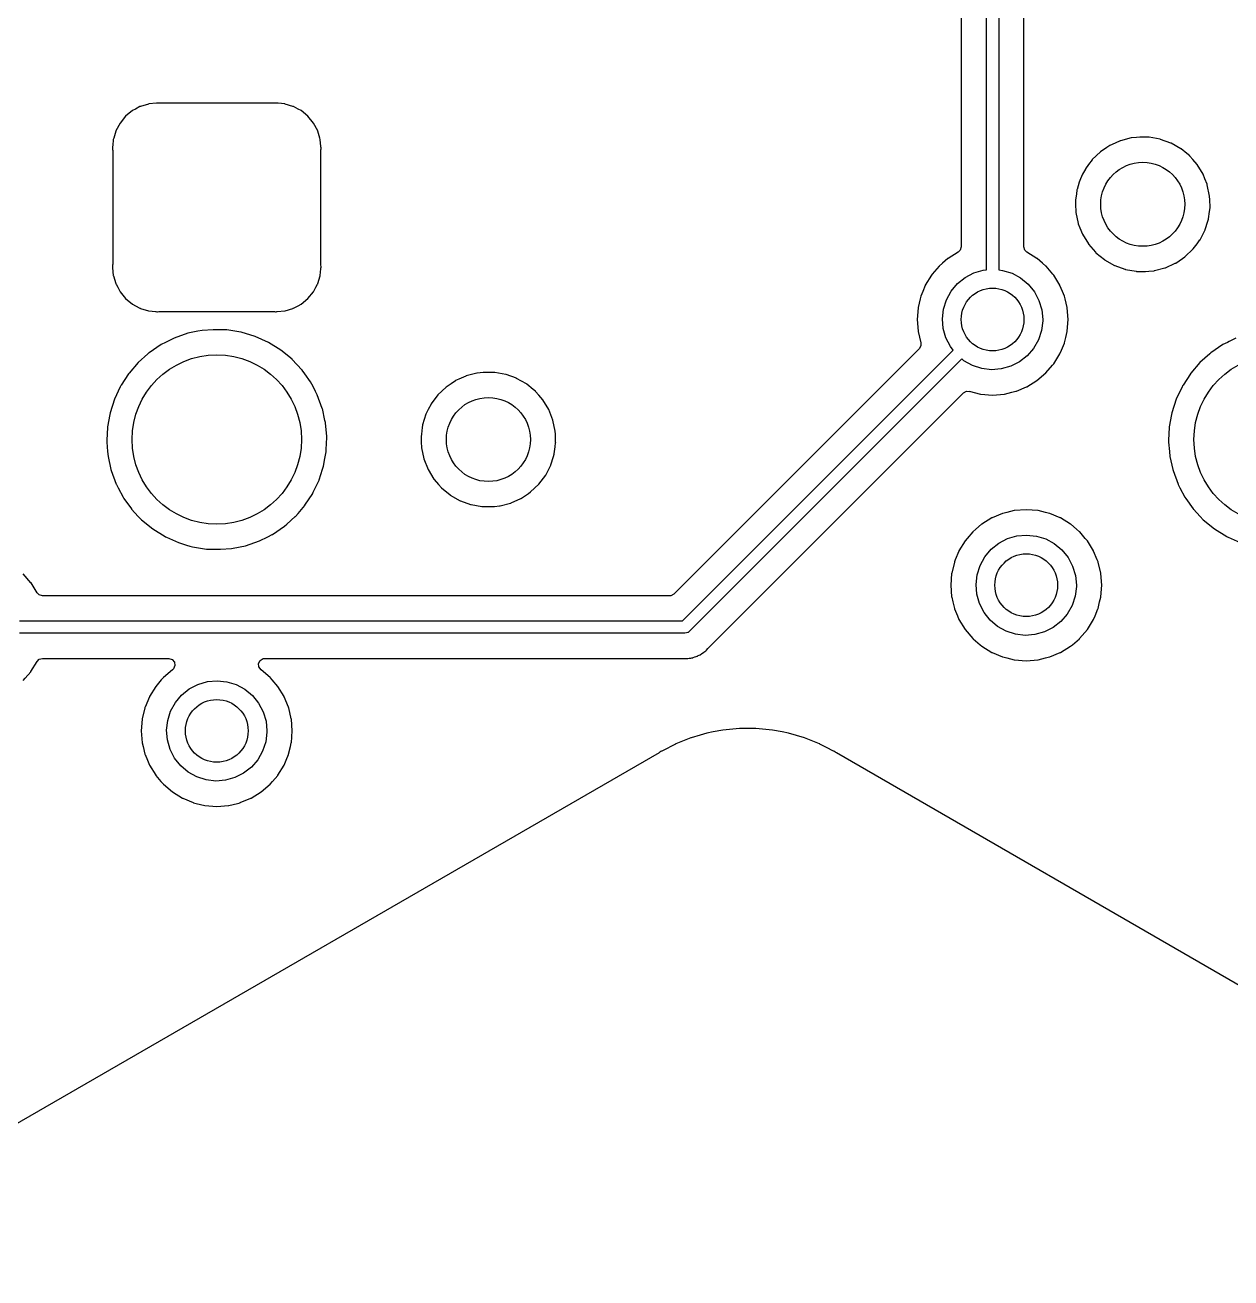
# Model space of a CAD drawing. Extents: x 189 to 319, y -167 to -61.
# Drawn here: x 216.37 to 240.79, y -166.06 to -140.69 of the extents above; entities that cross this region are included whole.
import ezdxf

# ---------------------------------------------------------------- set-up
doc = ezdxf.new("R2010")
doc.units = 0
doc.layers.add('BLACK', color=7, linetype='CONTINUOUS')

msp = doc.modelspace()

# ---------------------------------------------------------------- linework, layer by layer
at = {"layer": 'BLACK', "linetype": 'CONTINUOUS'}
for p, q in [((235.834, -145.65), (235.834, -136.951)), ((236.084, -136.899), (236.084, -145.65)), ((236.593, -145.184), (236.593, -136.978)), ((235.326, -137.214), (235.326, -145.184)), ((218.866, -142.291), (218.707, -142.339)), ((218.872, -142.289), (218.866, -142.291)), ((218.866, -142.291), (218.866, -142.291)), ((219.029, -142.274), (218.872, -142.289)), ((219.034, -142.273), (219.029, -142.274)), ((219.05, -142.271), (219.034, -142.273)), ((219.055, -142.271), (219.05, -142.271)), ((219.056, -142.271), (219.055, -142.271)), ((219.055, -142.271), (219.055, -142.271)), ((219.063, -142.271), (219.056, -142.271)), ((219.079, -142.274), (219.063, -142.271)), ((219.082, -142.274), (219.079, -142.274)), ((219.103, -142.276), (219.082, -142.274)), ((221.405, -142.276), (219.103, -142.276)), ((221.422, -142.275), (221.405, -142.276)), ((221.426, -142.274), (221.422, -142.275)), ((221.45, -142.271), (221.426, -142.274)), ((221.455, -142.271), (221.45, -142.271)), ((221.456, -142.271), (221.455, -142.271)), ((221.455, -142.271), (221.455, -142.271)), ((221.463, -142.271), (221.456, -142.271)), ((221.486, -142.275), (221.463, -142.271)), ((221.494, -142.276), (221.486, -142.275)), ((221.628, -142.289), (221.494, -142.276)), ((221.634, -142.291), (221.628, -142.289)), ((221.793, -142.339), (221.634, -142.291)), ((221.634, -142.291), (221.634, -142.291)), ((218.405, -142.539), (218.291, -142.677)), ((218.543, -142.425), (218.405, -142.539)), ((218.602, -142.394), (218.543, -142.425)), ((218.695, -142.344), (218.602, -142.394)), ((218.701, -142.341), (218.695, -142.344)), ((218.695, -142.344), (218.695, -142.344)), ((218.707, -142.339), (218.701, -142.341)), ((218.707, -142.339), (218.707, -142.339)), ((221.799, -142.341), (221.793, -142.339)), ((221.793, -142.339), (221.793, -142.339)), ((221.805, -142.344), (221.799, -142.341)), ((221.898, -142.394), (221.805, -142.344)), ((221.805, -142.344), (221.805, -142.344)), ((221.957, -142.425), (221.898, -142.394)), ((222.095, -142.539), (221.957, -142.425)), ((222.209, -142.677), (222.095, -142.539)), ((218.291, -142.677), (218.207, -142.835)), ((222.293, -142.835), (222.209, -142.677)), ((218.155, -143.006), (218.143, -143.132)), ((218.163, -142.979), (218.155, -143.006)), ((218.205, -142.841), (218.163, -142.979)), ((218.207, -142.835), (218.205, -142.841)), ((218.205, -142.841), (218.205, -142.841)), ((222.295, -142.841), (222.293, -142.835)), ((222.337, -142.979), (222.295, -142.841)), ((222.295, -142.841), (222.295, -142.841)), ((222.345, -143.006), (222.337, -142.979)), ((222.359, -143.148), (222.345, -143.006)), ((238.444, -143.081), (238.336, -143.129)), ((238.542, -143.036), (238.444, -143.081)), ((238.547, -143.034), (238.542, -143.036)), ((238.542, -143.036), (238.542, -143.036)), ((238.552, -143.033), (238.547, -143.034)), ((238.765, -142.977), (238.552, -143.033)), ((238.552, -143.033), (238.552, -143.033)), ((238.77, -142.976), (238.765, -142.977)), ((238.765, -142.977), (238.765, -142.977)), ((238.775, -142.976), (238.77, -142.976)), ((238.875, -142.967), (238.775, -142.976)), ((238.775, -142.976), (238.775, -142.976)), ((238.942, -142.962), (238.875, -142.967)), ((239.104, -142.962), (238.942, -142.962)), ((239.106, -142.962), (239.104, -142.962)), ((239.111, -142.962), (239.106, -142.962)), ((239.106, -142.962), (239.106, -142.962)), ((239.128, -142.963), (239.111, -142.962)), ((239.132, -142.963), (239.128, -142.963)), ((239.35, -143.003), (239.132, -142.963)), ((239.132, -142.963), (239.132, -142.963)), ((239.355, -143.004), (239.35, -143.003)), ((239.35, -143.003), (239.35, -143.003)), ((239.36, -143.006), (239.355, -143.004)), ((239.567, -143.081), (239.36, -143.006)), ((239.36, -143.006), (239.36, -143.006)), ((239.572, -143.082), (239.567, -143.081)), ((239.567, -143.081), (239.567, -143.081)), ((239.773, -143.197), (239.572, -143.082)), ((218.141, -143.148), (218.137, -143.172)), ((218.137, -143.172), (218.137, -143.184)), ((218.137, -143.184), (218.137, -143.189)), ((218.137, -143.189), (218.141, -143.212)), ((218.142, -143.14), (218.141, -143.148)), ((218.141, -143.212), (218.142, -143.23)), ((218.143, -143.132), (218.142, -143.14)), ((218.142, -143.23), (218.142, -145.531)), ((222.358, -143.237), (222.36, -143.216)), ((222.358, -145.539), (222.358, -143.237)), ((222.36, -143.163), (222.359, -143.148)), ((222.361, -143.168), (222.36, -143.163)), ((222.36, -143.216), (222.362, -143.201)), ((222.363, -143.184), (222.361, -143.168)), ((222.362, -143.201), (222.363, -143.197)), ((222.363, -143.197), (222.363, -143.184)), ((238.145, -143.258), (237.978, -143.417)), ((238.273, -143.172), (238.145, -143.258)), ((238.332, -143.132), (238.273, -143.172)), ((238.336, -143.129), (238.332, -143.132)), ((238.332, -143.132), (238.332, -143.132)), ((239.777, -143.2), (239.773, -143.197)), ((239.889, -143.292), (239.777, -143.2)), ((239.777, -143.2), (239.777, -143.2)), ((239.951, -143.343), (239.889, -143.292)), ((237.904, -143.517), (237.84, -143.602)), ((237.975, -143.421), (237.904, -143.517)), ((237.978, -143.417), (237.975, -143.421)), ((239.955, -143.347), (239.951, -143.343)), ((240.015, -143.417), (239.955, -143.347)), ((239.955, -143.347), (239.955, -143.347)), ((240.102, -143.517), (240.015, -143.417)), ((240.222, -143.714), (240.102, -143.517)), ((237.736, -143.808), (237.715, -143.875)), ((237.783, -143.714), (237.736, -143.808)), ((237.838, -143.607), (237.783, -143.714)), ((237.84, -143.602), (237.838, -143.607)), ((240.259, -143.808), (240.222, -143.714)), ((240.301, -143.913), (240.259, -143.808)), ((237.668, -144.028), (237.656, -144.113)), ((237.669, -144.023), (237.668, -144.028)), ((237.715, -143.875), (237.669, -144.023)), ((237.669, -144.023), (237.669, -144.023)), ((240.307, -143.929), (240.301, -143.913)), ((240.354, -144.155), (240.307, -143.929)), ((237.641, -144.231), (237.637, -144.257)), ((237.637, -144.257), (237.637, -144.262)), ((237.637, -144.262), (237.639, -144.31)), ((237.637, -144.262), (237.637, -144.262)), ((237.639, -144.31), (237.646, -144.487)), ((237.656, -144.113), (237.641, -144.231)), ((240.357, -144.233), (240.354, -144.155)), ((240.363, -144.379), (240.357, -144.233)), ((237.646, -144.487), (237.693, -144.713)), ((240.332, -144.614), (240.352, -144.469)), ((240.352, -144.469), (240.362, -144.391)), ((240.362, -144.391), (240.363, -144.385)), ((240.362, -144.391), (240.362, -144.391)), ((240.363, -144.385), (240.363, -144.379)), ((237.693, -144.713), (237.695, -144.718)), ((237.695, -144.718), (237.695, -144.718)), ((237.695, -144.718), (237.727, -144.798)), ((237.727, -144.798), (237.778, -144.928)), ((240.214, -144.932), (240.262, -144.839)), ((240.262, -144.839), (240.264, -144.834)), ((240.262, -144.839), (240.262, -144.839)), ((240.264, -144.834), (240.317, -144.664)), ((240.317, -144.664), (240.331, -144.619)), ((240.331, -144.619), (240.332, -144.614)), ((240.331, -144.619), (240.331, -144.619)), ((237.778, -144.928), (237.898, -145.125)), ((240.1, -145.12), (240.156, -145.044)), ((240.156, -145.044), (240.16, -145.04)), ((240.156, -145.044), (240.156, -145.044)), ((240.16, -145.04), (240.214, -144.932)), ((235.265, -145.291), (235.06, -145.417)), ((235.306, -145.252), (235.264, -145.29)), ((235.264, -145.29), (235.265, -145.291)), ((235.326, -145.184), (235.306, -145.252)), ((236.61, -145.247), (236.593, -145.184)), ((236.655, -145.29), (236.61, -145.247)), ((236.653, -145.291), (236.655, -145.29)), ((236.858, -145.417), (236.653, -145.291)), ((237.898, -145.125), (237.901, -145.129)), ((237.901, -145.129), (238.042, -145.291)), ((238.042, -145.291), (238.049, -145.299)), ((238.049, -145.299), (238.053, -145.302)), ((238.053, -145.302), (238.223, -145.442)), ((239.855, -145.384), (240.022, -145.225)), ((240.022, -145.225), (240.1, -145.12)), ((218.14, -145.552), (218.137, -145.572)), ((218.137, -145.572), (218.137, -145.584)), ((218.137, -145.584), (218.139, -145.6)), ((218.139, -145.6), (218.14, -145.605)), ((218.142, -145.531), (218.14, -145.552)), ((218.14, -145.605), (218.155, -145.762)), ((222.359, -145.557), (222.358, -145.539)), ((222.358, -145.628), (222.359, -145.62)), ((222.363, -145.584), (222.359, -145.557)), ((222.359, -145.62), (222.36, -145.613)), ((222.36, -145.613), (222.363, -145.597)), ((222.363, -145.597), (222.363, -145.584)), ((234.875, -145.576), (234.739, -145.735)), ((234.878, -145.573), (234.875, -145.576)), ((234.947, -145.513), (234.878, -145.573)), ((235.056, -145.42), (234.947, -145.513)), ((235.06, -145.417), (235.056, -145.42)), ((235.056, -145.42), (235.056, -145.42)), ((236.862, -145.42), (236.858, -145.417)), ((236.971, -145.513), (236.862, -145.42)), ((236.862, -145.42), (236.862, -145.42)), ((237.04, -145.573), (236.971, -145.513)), ((237.044, -145.576), (237.04, -145.573)), ((237.179, -145.735), (237.044, -145.576)), ((238.223, -145.442), (238.223, -145.442)), ((238.223, -145.442), (238.227, -145.445)), ((238.227, -145.445), (238.428, -145.559)), ((238.428, -145.559), (238.433, -145.561)), ((238.433, -145.561), (238.433, -145.561)), ((238.433, -145.561), (238.64, -145.636)), ((239.235, -145.664), (239.448, -145.609)), ((239.448, -145.609), (239.453, -145.608)), ((239.448, -145.609), (239.448, -145.609)), ((239.453, -145.608), (239.458, -145.606)), ((239.458, -145.606), (239.659, -145.515)), ((239.458, -145.606), (239.458, -145.606)), ((239.659, -145.515), (239.664, -145.513)), ((239.664, -145.513), (239.668, -145.51)), ((239.668, -145.51), (239.806, -145.417)), ((239.668, -145.51), (239.668, -145.51)), ((239.806, -145.417), (239.855, -145.384)), ((218.155, -145.762), (218.157, -145.768)), ((218.157, -145.768), (218.157, -145.768)), ((218.157, -145.768), (218.204, -145.924)), ((222.296, -145.924), (222.343, -145.768)), ((222.343, -145.768), (222.345, -145.762)), ((222.343, -145.768), (222.343, -145.768)), ((222.345, -145.762), (222.358, -145.628)), ((234.722, -145.755), (234.597, -145.96)), ((234.739, -145.735), (234.722, -145.755)), ((235.248, -145.928), (235.403, -145.804)), ((235.403, -145.804), (235.579, -145.712)), ((235.579, -145.712), (235.769, -145.656)), ((235.769, -145.656), (235.834, -145.65)), ((236.084, -145.65), (236.163, -145.659)), ((236.163, -145.659), (236.353, -145.717)), ((236.353, -145.717), (236.527, -145.812)), ((236.527, -145.812), (236.68, -145.938)), ((237.196, -145.755), (237.179, -145.735)), ((237.322, -145.96), (237.196, -145.755)), ((238.64, -145.636), (238.64, -145.636)), ((238.64, -145.636), (238.645, -145.638)), ((238.645, -145.638), (238.65, -145.639)), ((238.65, -145.639), (238.65, -145.639)), ((238.65, -145.639), (238.868, -145.678)), ((238.868, -145.678), (238.868, -145.678)), ((238.868, -145.678), (238.872, -145.679)), ((238.872, -145.679), (238.889, -145.68)), ((238.889, -145.68), (238.894, -145.68)), ((238.894, -145.68), (238.894, -145.68)), ((238.894, -145.68), (238.896, -145.68)), ((238.896, -145.68), (239.058, -145.68)), ((239.058, -145.68), (239.125, -145.675)), ((239.125, -145.675), (239.225, -145.666)), ((239.225, -145.666), (239.225, -145.666)), ((239.225, -145.666), (239.23, -145.666)), ((239.23, -145.666), (239.235, -145.664)), ((239.235, -145.664), (239.235, -145.664)), ((218.204, -145.924), (218.207, -145.933)), ((218.207, -145.933), (218.21, -145.939)), ((218.21, -145.939), (218.21, -145.939)), ((218.21, -145.939), (218.244, -146.002)), ((218.244, -146.002), (218.291, -146.091)), ((218.291, -146.091), (218.405, -146.229)), ((222.095, -146.229), (222.209, -146.091)), ((222.209, -146.091), (222.256, -146.002)), ((222.256, -146.002), (222.29, -145.939)), ((222.29, -145.939), (222.293, -145.933)), ((222.29, -145.939), (222.29, -145.939)), ((222.293, -145.933), (222.296, -145.924)), ((234.544, -146.086), (234.505, -146.181)), ((234.595, -145.964), (234.544, -146.086)), ((234.597, -145.96), (234.595, -145.964)), ((234.595, -145.964), (234.595, -145.964)), ((235.025, -146.254), (235.121, -146.08)), ((235.121, -146.08), (235.248, -145.928)), ((236.68, -145.938), (236.805, -146.092)), ((236.805, -146.092), (236.898, -146.267)), ((237.324, -145.964), (237.322, -145.96)), ((237.374, -146.086), (237.324, -145.964)), ((237.324, -145.964), (237.324, -145.964)), ((237.413, -146.181), (237.374, -146.086)), ((218.405, -146.229), (218.543, -146.343)), ((218.543, -146.343), (218.602, -146.374)), ((218.602, -146.374), (218.695, -146.424)), ((221.805, -146.424), (221.898, -146.374)), ((221.898, -146.374), (221.957, -146.343)), ((221.957, -146.343), (222.095, -146.229)), ((234.492, -146.235), (234.45, -146.41)), ((234.505, -146.181), (234.492, -146.235)), ((234.965, -146.443), (235.025, -146.254)), ((236.898, -146.267), (236.956, -146.457)), ((237.426, -146.235), (237.413, -146.181)), ((237.468, -146.41), (237.426, -146.235)), ((218.695, -146.424), (218.695, -146.424)), ((218.695, -146.424), (218.701, -146.427)), ((218.701, -146.427), (218.707, -146.429)), ((218.707, -146.429), (218.707, -146.429)), ((218.707, -146.429), (218.866, -146.477)), ((218.866, -146.477), (218.866, -146.477)), ((218.866, -146.477), (218.872, -146.479)), ((218.872, -146.479), (219.006, -146.492)), ((219.006, -146.492), (219.014, -146.493)), ((219.014, -146.493), (219.037, -146.497)), ((219.037, -146.497), (219.044, -146.497)), ((219.044, -146.497), (219.045, -146.497)), ((219.045, -146.497), (219.045, -146.497)), ((219.045, -146.497), (219.05, -146.497)), ((219.05, -146.497), (219.078, -146.493)), ((219.078, -146.493), (219.095, -146.492)), ((219.095, -146.492), (221.397, -146.492)), ((221.397, -146.492), (221.418, -146.494)), ((221.418, -146.494), (221.437, -146.497)), ((221.437, -146.497), (221.444, -146.497)), ((221.444, -146.497), (221.445, -146.497)), ((221.445, -146.497), (221.445, -146.497)), ((221.445, -146.497), (221.45, -146.497)), ((221.45, -146.497), (221.466, -146.495)), ((221.466, -146.495), (221.471, -146.494)), ((221.471, -146.494), (221.628, -146.479)), ((221.628, -146.479), (221.634, -146.477)), ((221.634, -146.477), (221.793, -146.429)), ((221.634, -146.477), (221.634, -146.477)), ((221.793, -146.429), (221.799, -146.427)), ((221.793, -146.429), (221.793, -146.429)), ((221.799, -146.427), (221.805, -146.424)), ((221.805, -146.424), (221.805, -146.424)), ((234.449, -146.415), (234.43, -146.654)), ((234.45, -146.41), (234.449, -146.415)), ((234.45, -146.41), (234.45, -146.41)), ((234.943, -146.64), (234.965, -146.443)), ((234.96, -146.837), (234.943, -146.64)), ((236.956, -146.457), (236.975, -146.654)), ((237.469, -146.415), (237.468, -146.41)), ((237.468, -146.41), (237.468, -146.41)), ((237.488, -146.654), (237.469, -146.415)), ((219.869, -146.893), (219.666, -146.934)), ((219.951, -146.877), (219.869, -146.893)), ((219.955, -146.876), (219.951, -146.877)), ((219.951, -146.877), (219.951, -146.877)), ((220.175, -146.861), (219.955, -146.876)), ((220.36, -146.861), (220.175, -146.861)), ((220.361, -146.861), (220.36, -146.861)), ((220.427, -146.864), (220.361, -146.861)), ((220.361, -146.861), (220.361, -146.861)), ((220.452, -146.865), (220.427, -146.864)), ((220.455, -146.866), (220.452, -146.865)), ((220.739, -146.911), (220.455, -146.866)), ((220.455, -146.866), (220.455, -146.866)), ((234.43, -146.654), (234.449, -146.893)), ((234.449, -146.893), (234.45, -146.898)), ((235.014, -147.028), (234.96, -146.837)), ((236.95, -146.879), (236.887, -147.067)), ((236.975, -146.682), (236.95, -146.879)), ((236.975, -146.654), (236.975, -146.682)), ((237.468, -146.898), (237.469, -146.893)), ((237.469, -146.893), (237.488, -146.654)), ((219.213, -147.117), (219.123, -147.162)), ((219.252, -147.098), (219.213, -147.117)), ((219.387, -147.03), (219.252, -147.098)), ((219.666, -146.934), (219.387, -147.03)), ((220.744, -146.911), (220.739, -146.911)), ((220.739, -146.911), (220.739, -146.911)), ((221.027, -146.996), (220.744, -146.911)), ((221.296, -147.117), (221.027, -146.996)), ((221.547, -147.273), (221.296, -147.117)), ((234.45, -146.898), (234.45, -146.898)), ((234.45, -146.898), (234.505, -147.127)), ((234.505, -147.127), (234.503, -147.127)), ((234.503, -147.127), (234.504, -147.189)), ((235.105, -147.204), (235.014, -147.028)), ((236.887, -147.067), (236.789, -147.24)), ((237.352, -147.275), (237.412, -147.131)), ((237.412, -147.131), (237.413, -147.127)), ((237.412, -147.131), (237.412, -147.131)), ((237.413, -147.127), (237.44, -147.016)), ((237.44, -147.016), (237.468, -146.898)), ((237.468, -146.898), (237.468, -146.898)), ((240.713, -147.117), (240.623, -147.162)), ((240.752, -147.098), (240.713, -147.117)), ((240.887, -147.03), (240.752, -147.098)), ((218.856, -147.348), (218.658, -147.525)), ((218.875, -147.331), (218.856, -147.348)), ((218.878, -147.328), (218.875, -147.331)), ((218.875, -147.331), (218.875, -147.331)), ((219.123, -147.162), (218.878, -147.328)), ((221.775, -147.46), (221.547, -147.273)), ((234.472, -147.246), (229.503, -152.214)), ((229.677, -152.759), (235.161, -147.275)), ((234.504, -147.189), (234.472, -147.246)), ((235.161, -147.275), (235.105, -147.204)), ((236.66, -147.39), (236.504, -147.512)), ((236.789, -147.24), (236.66, -147.39)), ((237.196, -147.553), (237.322, -147.348)), ((237.322, -147.348), (237.352, -147.275)), ((240.356, -147.348), (240.158, -147.525)), ((240.375, -147.331), (240.356, -147.348)), ((240.378, -147.328), (240.375, -147.331)), ((240.375, -147.331), (240.375, -147.331)), ((240.623, -147.162), (240.378, -147.328)), ((218.655, -147.528), (218.474, -147.741)), ((218.658, -147.525), (218.655, -147.528)), ((218.655, -147.528), (218.655, -147.528)), ((221.778, -147.463), (221.775, -147.46)), ((221.974, -147.673), (221.778, -147.463)), ((235.337, -147.453), (229.817, -152.972)), ((235.379, -147.488), (235.337, -147.453)), ((235.552, -147.585), (235.379, -147.488)), ((235.741, -147.646), (235.552, -147.585)), ((235.938, -147.67), (235.741, -147.646)), ((236.327, -147.601), (236.136, -147.655)), ((236.504, -147.512), (236.327, -147.601)), ((237.04, -147.735), (237.171, -147.582)), ((237.171, -147.582), (237.193, -147.557)), ((237.193, -147.557), (237.196, -147.553)), ((237.193, -147.557), (237.193, -147.557)), ((240.155, -147.528), (239.974, -147.741)), ((240.158, -147.525), (240.155, -147.528)), ((240.155, -147.528), (240.155, -147.528)), ((218.464, -147.753), (218.315, -147.982)), ((218.466, -147.749), (218.464, -147.753)), ((218.464, -147.753), (218.464, -147.753)), ((218.474, -147.741), (218.466, -147.749)), ((221.977, -147.676), (221.974, -147.673)), ((221.974, -147.673), (221.974, -147.673)), ((221.979, -147.679), (221.977, -147.676)), ((222.031, -147.753), (221.979, -147.679)), ((221.979, -147.679), (221.979, -147.679)), ((222.148, -147.917), (222.031, -147.753)), ((225.082, -147.895), (224.993, -147.955)), ((225.086, -147.892), (225.082, -147.895)), ((225.082, -147.895), (225.082, -147.895)), ((225.151, -147.863), (225.086, -147.892)), ((225.292, -147.799), (225.151, -147.863)), ((225.297, -147.797), (225.292, -147.799)), ((225.292, -147.799), (225.292, -147.799)), ((225.302, -147.796), (225.297, -147.797)), ((225.515, -147.741), (225.302, -147.796)), ((225.302, -147.796), (225.302, -147.796)), ((225.52, -147.739), (225.515, -147.741)), ((225.515, -147.741), (225.515, -147.741)), ((225.525, -147.739), (225.52, -147.739)), ((225.644, -147.729), (225.525, -147.739)), ((225.525, -147.739), (225.525, -147.739)), ((225.692, -147.725), (225.644, -147.729)), ((225.854, -147.725), (225.692, -147.725)), ((225.856, -147.725), (225.854, -147.725)), ((225.861, -147.725), (225.856, -147.725)), ((225.856, -147.725), (225.856, -147.725)), ((225.878, -147.726), (225.861, -147.725)), ((225.882, -147.727), (225.878, -147.726)), ((226.1, -147.766), (225.882, -147.727)), ((225.882, -147.727), (225.882, -147.727)), ((226.105, -147.767), (226.1, -147.766)), ((226.1, -147.766), (226.1, -147.766)), ((226.11, -147.769), (226.105, -147.767)), ((226.317, -147.844), (226.11, -147.769)), ((226.11, -147.769), (226.11, -147.769)), ((226.322, -147.846), (226.317, -147.844)), ((226.317, -147.844), (226.317, -147.844)), ((226.523, -147.96), (226.322, -147.846)), ((236.136, -147.655), (235.938, -147.67)), ((236.653, -148.017), (236.858, -147.891)), ((236.858, -147.891), (237.04, -147.735)), ((239.964, -147.753), (239.815, -147.982)), ((239.966, -147.749), (239.964, -147.753)), ((239.964, -147.753), (239.964, -147.753)), ((239.974, -147.741), (239.966, -147.749)), ((218.295, -148.018), (218.178, -148.264)), ((218.303, -148.001), (218.295, -148.018)), ((218.305, -147.997), (218.303, -148.001)), ((218.303, -148.001), (218.303, -148.001)), ((218.315, -147.982), (218.305, -147.997)), ((222.199, -148.014), (222.148, -147.917)), ((222.25, -148.11), (222.199, -148.014)), ((222.285, -148.178), (222.25, -148.11)), ((224.895, -148.021), (224.728, -148.18)), ((224.993, -147.955), (224.895, -148.021)), ((226.527, -147.963), (226.523, -147.96)), ((226.659, -148.071), (226.527, -147.963)), ((226.527, -147.963), (226.527, -147.963)), ((226.701, -148.106), (226.659, -148.071)), ((226.705, -148.11), (226.701, -148.106)), ((226.769, -148.184), (226.705, -148.11)), ((226.705, -148.11), (226.705, -148.11)), ((231.475, -152.034), (235.367, -148.142)), ((235.367, -148.142), (235.43, -148.108)), ((235.43, -148.108), (235.486, -148.11)), ((235.486, -148.11), (235.487, -148.108)), ((235.487, -148.108), (235.715, -148.163)), ((236.203, -148.163), (236.35, -148.128)), ((236.35, -148.128), (236.432, -148.108)), ((236.432, -148.108), (236.445, -148.103)), ((236.445, -148.103), (236.649, -148.018)), ((236.649, -148.018), (236.653, -148.017)), ((236.649, -148.018), (236.649, -148.018)), ((239.795, -148.018), (239.678, -148.264)), ((239.803, -148.001), (239.795, -148.018)), ((239.805, -147.997), (239.803, -148.001)), ((239.803, -148.001), (239.803, -148.001)), ((239.815, -147.982), (239.805, -147.997)), ((218.177, -148.268), (218.089, -148.541)), ((218.178, -148.264), (218.177, -148.268)), ((218.177, -148.268), (218.177, -148.268)), ((222.387, -148.455), (222.285, -148.178)), ((224.588, -148.37), (224.533, -148.477)), ((224.59, -148.365), (224.588, -148.37)), ((224.728, -148.18), (224.59, -148.365)), ((226.852, -148.28), (226.769, -148.184)), ((226.972, -148.477), (226.852, -148.28)), ((235.715, -148.163), (235.715, -148.163)), ((235.715, -148.163), (235.72, -148.164)), ((235.72, -148.164), (235.959, -148.183)), ((235.959, -148.183), (236.198, -148.164)), ((236.198, -148.164), (236.203, -148.163)), ((236.203, -148.163), (236.203, -148.163)), ((239.677, -148.268), (239.589, -148.541)), ((239.678, -148.264), (239.677, -148.268)), ((239.677, -148.268), (239.677, -148.268)), ((218.083, -148.576), (218.038, -148.825)), ((218.088, -148.545), (218.083, -148.576)), ((218.089, -148.541), (218.088, -148.545)), ((222.388, -148.459), (222.387, -148.455)), ((222.441, -148.697), (222.388, -148.459)), ((222.388, -148.459), (222.388, -148.459)), ((224.486, -148.571), (224.452, -148.681)), ((224.533, -148.477), (224.486, -148.571)), ((227.057, -148.692), (226.972, -148.477)), ((239.583, -148.576), (239.538, -148.825)), ((239.588, -148.545), (239.583, -148.576)), ((239.589, -148.541), (239.588, -148.545)), ((218.036, -148.84), (218.024, -149.1)), ((218.038, -148.825), (218.036, -148.836)), ((218.036, -148.836), (218.036, -148.84)), ((218.036, -148.84), (218.036, -148.84)), ((222.452, -148.743), (222.441, -148.697)), ((222.452, -148.747), (222.452, -148.743)), ((222.476, -149.02), (222.452, -148.747)), ((224.41, -148.844), (224.393, -148.979)), ((224.418, -148.791), (224.41, -148.844)), ((224.419, -148.786), (224.418, -148.791)), ((224.452, -148.681), (224.419, -148.786)), ((224.419, -148.786), (224.419, -148.786)), ((227.104, -148.918), (227.057, -148.692)), ((227.106, -148.979), (227.104, -148.918)), ((239.536, -148.84), (239.524, -149.1)), ((239.538, -148.825), (239.536, -148.836)), ((239.536, -148.836), (239.536, -148.84)), ((239.536, -148.84), (239.536, -148.84)), ((218.024, -149.1), (218.023, -149.131)), ((218.023, -149.131), (218.023, -149.135)), ((218.023, -149.135), (218.04, -149.328)), ((218.023, -149.135), (218.023, -149.135)), ((222.466, -149.284), (222.477, -149.042)), ((222.477, -149.037), (222.476, -149.02)), ((222.477, -149.042), (222.477, -149.037)), ((222.477, -149.042), (222.477, -149.042)), ((224.393, -148.979), (224.387, -149.02)), ((224.387, -149.02), (224.387, -149.025)), ((224.387, -149.025), (224.391, -149.131)), ((224.387, -149.025), (224.387, -149.025)), ((224.391, -149.131), (224.396, -149.25)), ((227.101, -149.235), (227.112, -149.154)), ((227.112, -149.137), (227.106, -148.979)), ((227.113, -149.148), (227.112, -149.137)), ((227.112, -149.154), (227.113, -149.148)), ((227.112, -149.154), (227.112, -149.154)), ((239.524, -149.1), (239.523, -149.131)), ((239.523, -149.131), (239.523, -149.135)), ((239.523, -149.135), (239.523, -149.135)), ((239.523, -149.135), (239.54, -149.328)), ((218.04, -149.328), (218.048, -149.425)), ((218.048, -149.425), (218.049, -149.429)), ((218.049, -149.429), (218.049, -149.429)), ((218.049, -149.429), (218.108, -149.691)), ((222.439, -149.471), (222.463, -149.337)), ((222.463, -149.337), (222.464, -149.332)), ((222.463, -149.337), (222.463, -149.337)), ((222.464, -149.332), (222.466, -149.284)), ((224.396, -149.25), (224.443, -149.476)), ((227.014, -149.597), (227.068, -149.425)), ((227.068, -149.425), (227.081, -149.382)), ((227.081, -149.382), (227.082, -149.377)), ((227.081, -149.382), (227.081, -149.382)), ((227.082, -149.377), (227.101, -149.235)), ((239.54, -149.328), (239.548, -149.425)), ((239.548, -149.425), (239.549, -149.429)), ((239.549, -149.429), (239.549, -149.429)), ((239.549, -149.429), (239.608, -149.691)), ((222.392, -149.686), (222.411, -149.627)), ((222.411, -149.627), (222.412, -149.623)), ((222.411, -149.627), (222.411, -149.627)), ((222.412, -149.623), (222.439, -149.471)), ((224.443, -149.476), (224.528, -149.691)), ((226.964, -149.695), (227.012, -149.602)), ((227.012, -149.602), (227.014, -149.597)), ((227.012, -149.602), (227.012, -149.602)), ((218.108, -149.691), (218.113, -149.713)), ((218.113, -149.713), (218.215, -149.99)), ((222.205, -150.15), (222.32, -149.908)), ((222.32, -149.908), (222.322, -149.904)), ((222.322, -149.904), (222.392, -149.686)), ((224.528, -149.691), (224.648, -149.888)), ((224.648, -149.888), (224.651, -149.892)), ((224.651, -149.892), (224.738, -149.992)), ((226.772, -149.988), (226.91, -149.803)), ((226.91, -149.803), (226.964, -149.695)), ((239.608, -149.691), (239.613, -149.713)), ((239.613, -149.713), (239.715, -149.99)), ((218.215, -149.99), (218.217, -149.994)), ((218.217, -149.994), (218.217, -149.994)), ((218.217, -149.994), (218.253, -150.062)), ((218.253, -150.062), (218.352, -150.252)), ((222.036, -150.415), (222.193, -150.175)), ((222.193, -150.175), (222.195, -150.171)), ((222.193, -150.175), (222.193, -150.175)), ((222.195, -150.171), (222.205, -150.15)), ((224.738, -149.992), (224.799, -150.062)), ((224.799, -150.062), (224.803, -150.066)), ((224.803, -150.066), (224.973, -150.205)), ((226.418, -150.273), (226.565, -150.175)), ((226.565, -150.175), (226.605, -150.147)), ((226.605, -150.147), (226.772, -149.988)), ((239.715, -149.99), (239.717, -149.994)), ((239.717, -149.994), (239.717, -149.994)), ((239.717, -149.994), (239.753, -150.062)), ((239.753, -150.062), (239.852, -150.252)), ((218.352, -150.252), (218.37, -150.276)), ((218.37, -150.276), (218.521, -150.489)), ((221.896, -150.58), (222.031, -150.422)), ((222.031, -150.422), (222.034, -150.419)), ((222.031, -150.422), (222.031, -150.422)), ((222.034, -150.419), (222.036, -150.415)), ((222.036, -150.415), (222.036, -150.415)), ((224.973, -150.205), (224.973, -150.205)), ((224.973, -150.205), (224.977, -150.208)), ((224.977, -150.208), (225.178, -150.323)), ((225.178, -150.323), (225.183, -150.324)), ((225.183, -150.324), (225.183, -150.324)), ((225.183, -150.324), (225.39, -150.399)), ((225.39, -150.399), (225.39, -150.399)), ((225.39, -150.399), (225.395, -150.401)), ((225.395, -150.401), (225.4, -150.402)), ((225.4, -150.402), (225.4, -150.402)), ((225.4, -150.402), (225.618, -150.442)), ((225.618, -150.442), (225.618, -150.442)), ((225.618, -150.442), (225.622, -150.442)), ((225.622, -150.442), (225.639, -150.443)), ((225.639, -150.443), (225.644, -150.443)), ((225.644, -150.443), (225.644, -150.443)), ((225.644, -150.443), (225.646, -150.444)), ((225.646, -150.444), (225.808, -150.444)), ((225.808, -150.444), (225.875, -150.438)), ((225.875, -150.438), (225.975, -150.429)), ((225.975, -150.429), (225.975, -150.429)), ((225.975, -150.429), (225.98, -150.429)), ((225.98, -150.429), (225.985, -150.428)), ((225.985, -150.428), (226.198, -150.372)), ((225.985, -150.428), (225.985, -150.428)), ((226.198, -150.372), (226.203, -150.371)), ((226.198, -150.372), (226.198, -150.372)), ((226.203, -150.371), (226.208, -150.369)), ((226.208, -150.369), (226.409, -150.278)), ((226.208, -150.369), (226.208, -150.369)), ((226.409, -150.278), (226.414, -150.276)), ((226.414, -150.276), (226.418, -150.273)), ((226.418, -150.273), (226.418, -150.273)), ((239.852, -150.252), (239.87, -150.276)), ((239.87, -150.276), (240.021, -150.489)), ((218.521, -150.489), (218.521, -150.489)), ((218.521, -150.489), (218.523, -150.492)), ((218.523, -150.492), (218.526, -150.495)), ((218.526, -150.495), (218.526, -150.495)), ((218.526, -150.495), (218.661, -150.64)), ((218.661, -150.64), (218.725, -150.708)), ((221.67, -150.797), (221.839, -150.646)), ((221.839, -150.646), (221.842, -150.643)), ((221.842, -150.643), (221.896, -150.58)), ((235.946, -150.672), (235.742, -150.797)), ((235.951, -150.67), (235.946, -150.672)), ((236.163, -150.582), (235.951, -150.67)), ((235.951, -150.67), (235.951, -150.67)), ((236.168, -150.58), (236.163, -150.582)), ((236.163, -150.582), (236.163, -150.582)), ((236.249, -150.56), (236.168, -150.58)), ((236.396, -150.525), (236.249, -150.56)), ((236.401, -150.524), (236.396, -150.525)), ((236.396, -150.525), (236.396, -150.525)), ((236.64, -150.505), (236.401, -150.524)), ((236.88, -150.524), (236.64, -150.505)), ((236.884, -150.525), (236.88, -150.524)), ((237.031, -150.56), (236.884, -150.525)), ((236.884, -150.525), (236.884, -150.525)), ((237.113, -150.58), (237.031, -150.56)), ((237.118, -150.582), (237.113, -150.58)), ((237.33, -150.67), (237.118, -150.582)), ((237.118, -150.582), (237.118, -150.582)), ((237.335, -150.672), (237.33, -150.67)), ((237.33, -150.67), (237.33, -150.67)), ((237.539, -150.797), (237.335, -150.672)), ((240.021, -150.489), (240.021, -150.489)), ((240.021, -150.489), (240.023, -150.492)), ((240.023, -150.492), (240.026, -150.495)), ((240.026, -150.495), (240.026, -150.495)), ((240.026, -150.495), (240.161, -150.64)), ((240.161, -150.64), (240.225, -150.708)), ((218.725, -150.708), (218.953, -150.896)), ((218.953, -150.896), (219.204, -151.051)), ((221.377, -151.006), (221.622, -150.84)), ((221.622, -150.84), (221.67, -150.797)), ((235.623, -150.898), (235.559, -150.953)), ((235.738, -150.8), (235.623, -150.898)), ((235.742, -150.797), (235.738, -150.8)), ((235.738, -150.8), (235.738, -150.8)), ((237.543, -150.8), (237.539, -150.797)), ((237.657, -150.898), (237.543, -150.8)), ((237.543, -150.8), (237.543, -150.8)), ((237.722, -150.953), (237.657, -150.898)), ((240.225, -150.708), (240.453, -150.896)), ((240.453, -150.896), (240.704, -151.051)), ((219.204, -151.051), (219.208, -151.053)), ((219.208, -151.053), (219.208, -151.053)), ((219.208, -151.053), (219.23, -151.063)), ((219.23, -151.063), (219.473, -151.172)), ((219.473, -151.172), (219.64, -151.222)), ((220.834, -151.234), (221.113, -151.138)), ((221.113, -151.138), (221.283, -151.053)), ((221.283, -151.053), (221.374, -151.008)), ((221.374, -151.008), (221.377, -151.006)), ((221.374, -151.008), (221.374, -151.008)), ((235.403, -151.135), (235.278, -151.34)), ((235.445, -151.086), (235.403, -151.135)), ((235.556, -150.957), (235.445, -151.086)), ((235.559, -150.953), (235.556, -150.957)), ((235.93, -151.308), (236.084, -151.184)), ((236.084, -151.184), (236.26, -151.092)), ((236.26, -151.092), (236.45, -151.036)), ((236.45, -151.036), (236.648, -151.018)), ((236.648, -151.018), (236.845, -151.039)), ((236.845, -151.039), (237.034, -151.097)), ((237.034, -151.097), (237.209, -151.192)), ((237.209, -151.192), (237.361, -151.318)), ((237.725, -150.957), (237.722, -150.953)), ((237.836, -151.086), (237.725, -150.957)), ((237.878, -151.135), (237.836, -151.086)), ((238.003, -151.34), (237.878, -151.135)), ((240.704, -151.051), (240.708, -151.053)), ((240.708, -151.053), (240.708, -151.053)), ((240.708, -151.053), (240.73, -151.063)), ((240.73, -151.063), (240.973, -151.172)), ((219.64, -151.222), (219.704, -151.241)), ((219.704, -151.241), (219.756, -151.257)), ((219.756, -151.257), (219.761, -151.257)), ((219.761, -151.257), (219.761, -151.257)), ((219.761, -151.257), (220.045, -151.302)), ((220.045, -151.302), (220.045, -151.302)), ((220.045, -151.302), (220.048, -151.303)), ((220.048, -151.303), (220.073, -151.304)), ((220.073, -151.304), (220.139, -151.307)), ((220.139, -151.307), (220.139, -151.307)), ((220.139, -151.307), (220.14, -151.307)), ((220.14, -151.307), (220.325, -151.307)), ((220.325, -151.307), (220.545, -151.293)), ((220.545, -151.293), (220.549, -151.292)), ((220.549, -151.292), (220.722, -151.257)), ((220.549, -151.292), (220.549, -151.292)), ((220.722, -151.257), (220.834, -151.234)), ((235.276, -151.344), (235.203, -151.521)), ((235.278, -151.34), (235.276, -151.344)), ((235.276, -151.344), (235.276, -151.344)), ((235.707, -151.634), (235.802, -151.46)), ((235.802, -151.46), (235.93, -151.308)), ((237.361, -151.318), (237.487, -151.472)), ((238.005, -151.344), (238.003, -151.34)), ((238.078, -151.521), (238.005, -151.344)), ((238.005, -151.344), (238.005, -151.344)), ((235.185, -151.566), (235.131, -151.79)), ((235.186, -151.562), (235.185, -151.566)), ((235.203, -151.521), (235.186, -151.562)), ((235.647, -151.823), (235.707, -151.634)), ((237.487, -151.472), (237.58, -151.647)), ((237.58, -151.647), (237.637, -151.837)), ((238.095, -151.562), (238.078, -151.521)), ((238.096, -151.566), (238.095, -151.562)), ((238.15, -151.79), (238.096, -151.566)), ((216.487, -151.985), (216.331, -151.803)), ((235.13, -151.795), (235.111, -152.034)), ((235.131, -151.79), (235.13, -151.795)), ((235.131, -151.79), (235.131, -151.79)), ((235.625, -152.02), (235.647, -151.823)), ((237.637, -151.837), (237.656, -152.034)), ((238.151, -151.795), (238.15, -151.79)), ((238.15, -151.79), (238.15, -151.79)), ((238.17, -152.034), (238.151, -151.795)), ((216.49, -151.989), (216.487, -151.985)), ((216.613, -152.19), (216.49, -151.989)), ((216.614, -152.189), (216.613, -152.19)), ((216.652, -152.231), (216.614, -152.189)), ((229.503, -152.214), (229.441, -152.248)), ((230.202, -153.307), (231.475, -152.034)), ((235.111, -152.034), (235.13, -152.273)), ((235.641, -152.218), (235.625, -152.02)), ((235.696, -152.408), (235.641, -152.218)), ((237.656, -152.062), (237.631, -152.259)), ((237.656, -152.034), (237.656, -152.062)), ((238.151, -152.273), (238.17, -152.034)), ((216.72, -152.251), (216.652, -152.231)), ((229.414, -152.251), (216.72, -152.251)), ((229.441, -152.248), (229.414, -152.251)), ((235.13, -152.273), (235.131, -152.278)), ((235.131, -152.278), (235.131, -152.278)), ((235.131, -152.278), (235.154, -152.373)), ((235.154, -152.373), (235.186, -152.507)), ((235.786, -152.584), (235.696, -152.408)), ((237.569, -152.447), (237.471, -152.62)), ((237.631, -152.259), (237.569, -152.447)), ((238.095, -152.507), (238.127, -152.373)), ((238.127, -152.373), (238.15, -152.278)), ((238.15, -152.278), (238.151, -152.273)), ((238.15, -152.278), (238.15, -152.278)), ((235.186, -152.507), (235.188, -152.511)), ((235.188, -152.511), (235.188, -152.511)), ((235.188, -152.511), (235.248, -152.655)), ((235.248, -152.655), (235.278, -152.728)), ((235.278, -152.728), (235.403, -152.933)), ((235.91, -152.74), (235.786, -152.584)), ((237.471, -152.62), (237.341, -152.77)), ((237.878, -152.933), (238.003, -152.728)), ((238.003, -152.728), (238.033, -152.655)), ((238.033, -152.655), (238.093, -152.511)), ((238.093, -152.511), (238.095, -152.507)), ((238.093, -152.511), (238.093, -152.511)), ((216.254, -152.759), (229.677, -152.759)), ((229.817, -152.972), (229.8, -152.986)), ((235.403, -152.933), (235.559, -153.115)), ((236.061, -152.868), (235.91, -152.74)), ((236.234, -152.965), (236.061, -152.868)), ((236.422, -153.026), (236.234, -152.965)), ((237.008, -152.981), (236.817, -153.035)), ((237.185, -152.892), (237.008, -152.981)), ((237.341, -152.77), (237.185, -152.892)), ((237.722, -153.115), (237.878, -152.933)), ((229.729, -153.009), (216.253, -153.009)), ((229.759, -153), (229.729, -153.009)), ((229.789, -152.994), (229.759, -153)), ((229.794, -152.99), (229.789, -152.994)), ((229.797, -152.989), (229.794, -152.99)), ((229.8, -152.986), (229.797, -152.989)), ((235.559, -153.115), (235.563, -153.119)), ((235.563, -153.119), (235.706, -153.241)), ((236.619, -153.05), (236.422, -153.026)), ((236.817, -153.035), (236.619, -153.05)), ((237.575, -153.241), (237.718, -153.119)), ((237.718, -153.119), (237.722, -153.115)), ((229.895, -153.5), (229.929, -153.486)), ((229.929, -153.486), (229.94, -153.482)), ((229.94, -153.482), (229.975, -153.472)), ((229.975, -153.472), (229.983, -153.47)), ((229.975, -153.472), (229.975, -153.472)), ((229.983, -153.47), (229.989, -153.466)), ((229.989, -153.466), (230, -153.46)), ((229.989, -153.466), (229.989, -153.466)), ((230, -153.46), (230.018, -153.451)), ((230.018, -153.451), (230.037, -153.444)), ((230.037, -153.444), (230.071, -153.418)), ((230.071, -153.418), (230.072, -153.418)), ((230.072, -153.418), (230.082, -153.411)), ((230.082, -153.411), (230.114, -153.393)), ((230.114, -153.393), (230.12, -153.389)), ((230.114, -153.393), (230.114, -153.393)), ((230.12, -153.389), (230.135, -153.374)), ((230.135, -153.374), (230.15, -153.361)), ((230.15, -153.361), (230.16, -153.354)), ((230.16, -153.354), (230.166, -153.35)), ((230.166, -153.35), (230.194, -153.315)), ((230.194, -153.315), (230.202, -153.307)), ((235.706, -153.241), (235.742, -153.271)), ((235.742, -153.271), (235.946, -153.397)), ((235.946, -153.397), (235.951, -153.399)), ((235.951, -153.399), (235.951, -153.399)), ((235.951, -153.399), (236.163, -153.487)), ((236.163, -153.487), (236.168, -153.488)), ((236.168, -153.488), (236.249, -153.508)), ((237.031, -153.508), (237.113, -153.488)), ((237.113, -153.488), (237.118, -153.487)), ((237.118, -153.487), (237.33, -153.399)), ((237.33, -153.399), (237.335, -153.397)), ((237.33, -153.399), (237.33, -153.399)), ((237.335, -153.397), (237.539, -153.271)), ((237.539, -153.271), (237.575, -153.241)), ((216.487, -153.783), (216.613, -153.578)), ((216.613, -153.578), (216.614, -153.58)), ((216.614, -153.58), (216.657, -153.535)), ((216.657, -153.535), (216.72, -153.518)), ((216.72, -153.518), (219.28, -153.518)), ((219.28, -153.518), (219.348, -153.538)), ((219.348, -153.538), (219.394, -153.591)), ((219.375, -153.726), (219.354, -153.745)), ((219.404, -153.662), (219.375, -153.726)), ((219.394, -153.591), (219.404, -153.662)), ((221.097, -153.619), (221.13, -153.556)), ((221.103, -153.689), (221.097, -153.619)), ((221.146, -153.745), (221.103, -153.689)), ((221.13, -153.556), (221.192, -153.521)), ((221.192, -153.521), (221.22, -153.518)), ((221.22, -153.518), (229.65, -153.518)), ((229.65, -153.518), (229.661, -153.518)), ((229.661, -153.518), (229.669, -153.52)), ((229.669, -153.52), (229.677, -153.52)), ((229.677, -153.52), (229.737, -153.518)), ((229.677, -153.52), (229.677, -153.52)), ((229.737, -153.518), (229.741, -153.518)), ((229.741, -153.518), (229.769, -153.518)), ((229.769, -153.518), (229.773, -153.517)), ((229.773, -153.517), (229.785, -153.516)), ((229.773, -153.517), (229.773, -153.517)), ((229.785, -153.516), (229.817, -153.515)), ((229.817, -153.515), (229.821, -153.515)), ((229.821, -153.515), (229.829, -153.515)), ((229.829, -153.515), (229.848, -153.509)), ((229.848, -153.509), (229.868, -153.505)), ((229.868, -153.505), (229.88, -153.504)), ((229.88, -153.504), (229.888, -153.503)), ((229.88, -153.504), (229.88, -153.504)), ((229.888, -153.503), (229.895, -153.5)), ((229.895, -153.5), (229.895, -153.5)), ((236.249, -153.508), (236.396, -153.543)), ((236.396, -153.543), (236.396, -153.543)), ((236.396, -153.543), (236.401, -153.544)), ((236.401, -153.544), (236.64, -153.563)), ((236.64, -153.563), (236.88, -153.544)), ((236.88, -153.544), (236.884, -153.543)), ((236.884, -153.543), (237.031, -153.508)), ((236.884, -153.543), (236.884, -153.543)), ((216.331, -153.965), (216.373, -153.917)), ((216.373, -153.917), (216.484, -153.787)), ((216.484, -153.787), (216.487, -153.783)), ((216.484, -153.787), (216.484, -153.787)), ((219.127, -153.952), (219.013, -154.085)), ((219.165, -153.907), (219.127, -153.952)), ((219.169, -153.903), (219.165, -153.907)), ((219.351, -153.747), (219.169, -153.903)), ((219.354, -153.745), (219.351, -153.747)), ((219.869, -154.042), (220.06, -153.986)), ((220.06, -153.986), (220.257, -153.968)), ((220.257, -153.968), (220.454, -153.989)), ((220.454, -153.989), (220.644, -154.047)), ((221.149, -153.747), (221.146, -153.745)), ((221.331, -153.903), (221.149, -153.747)), ((221.335, -153.907), (221.331, -153.903)), ((221.373, -153.952), (221.335, -153.907)), ((221.487, -154.085), (221.373, -153.952)), ((219.013, -154.085), (218.887, -154.29)), ((219.539, -154.258), (219.694, -154.134)), ((219.694, -154.134), (219.869, -154.042)), ((220.644, -154.047), (220.818, -154.142)), ((220.818, -154.142), (220.971, -154.268)), ((221.613, -154.29), (221.487, -154.085)), ((218.886, -154.294), (218.798, -154.507)), ((218.887, -154.29), (218.886, -154.294)), ((218.886, -154.294), (218.886, -154.294)), ((219.316, -154.584), (219.412, -154.41)), ((219.412, -154.41), (219.539, -154.258)), ((220.971, -154.268), (221.096, -154.422)), ((221.096, -154.422), (221.189, -154.597)), ((221.614, -154.294), (221.613, -154.29)), ((221.702, -154.507), (221.614, -154.294)), ((221.614, -154.294), (221.614, -154.294)), ((218.74, -154.745), (218.721, -154.984)), ((218.741, -154.74), (218.74, -154.745)), ((218.794, -154.516), (218.741, -154.74)), ((218.741, -154.74), (218.741, -154.74)), ((218.796, -154.512), (218.794, -154.516)), ((218.798, -154.507), (218.796, -154.512)), ((219.256, -154.773), (219.316, -154.584)), ((221.189, -154.597), (221.247, -154.787)), ((221.704, -154.512), (221.702, -154.507)), ((221.706, -154.516), (221.704, -154.512)), ((221.759, -154.74), (221.706, -154.516)), ((221.76, -154.745), (221.759, -154.74)), ((221.759, -154.74), (221.759, -154.74)), ((221.779, -154.984), (221.76, -154.745)), ((218.721, -154.984), (218.74, -155.223)), ((219.234, -154.97), (219.256, -154.773)), ((219.251, -155.168), (219.234, -154.97)), ((221.266, -155.012), (221.241, -155.209)), ((221.247, -154.787), (221.266, -154.984)), ((221.266, -154.984), (221.266, -155.012)), ((221.76, -155.223), (221.779, -154.984)), ((230.304, -155.005), (230.175, -155.03)), ((230.5, -154.967), (230.304, -155.005)), ((230.833, -154.935), (230.5, -154.967)), ((231.167, -154.935), (230.833, -154.935)), ((231.5, -154.967), (231.167, -154.935)), ((231.696, -155.005), (231.5, -154.967)), ((231.825, -155.03), (231.696, -155.005)), ((218.74, -155.223), (218.741, -155.228)), ((218.741, -155.228), (218.741, -155.228)), ((218.741, -155.228), (218.758, -155.302)), ((219.305, -155.358), (219.251, -155.168)), ((221.241, -155.209), (221.178, -155.397)), ((221.742, -155.302), (221.759, -155.228)), ((221.759, -155.228), (221.76, -155.223)), ((221.759, -155.228), (221.759, -155.228)), ((229.538, -155.25), (229.274, -155.386)), ((229.541, -155.249), (229.538, -155.25)), ((229.538, -155.25), (229.538, -155.25)), ((229.544, -155.247), (229.541, -155.249)), ((229.849, -155.125), (229.544, -155.247)), ((229.544, -155.247), (229.544, -155.247)), ((229.851, -155.124), (229.849, -155.125)), ((229.849, -155.125), (229.849, -155.125)), ((229.854, -155.123), (229.851, -155.124)), ((230.036, -155.07), (229.854, -155.123)), ((229.854, -155.123), (229.854, -155.123)), ((230.172, -155.03), (230.036, -155.07)), ((230.175, -155.03), (230.172, -155.03)), ((230.175, -155.03), (230.175, -155.03)), ((231.828, -155.03), (231.825, -155.03)), ((231.825, -155.03), (231.825, -155.03)), ((232.149, -155.124), (231.828, -155.03)), ((232.151, -155.125), (232.149, -155.124)), ((232.456, -155.247), (232.151, -155.125)), ((232.151, -155.125), (232.151, -155.125)), ((232.459, -155.249), (232.456, -155.247)), ((232.456, -155.247), (232.456, -155.247)), ((232.462, -155.25), (232.459, -155.249)), ((232.596, -155.319), (232.462, -155.25)), ((232.462, -155.25), (232.462, -155.25)), ((229.207, -155.428), (210.789, -166.062)), ((218.758, -155.302), (218.796, -155.457)), ((218.796, -155.457), (218.798, -155.461)), ((218.798, -155.461), (218.798, -155.461)), ((218.798, -155.461), (218.844, -155.574)), ((219.396, -155.534), (219.305, -155.358)), ((221.178, -155.397), (221.08, -155.57)), ((221.656, -155.574), (221.702, -155.461)), ((221.702, -155.461), (221.704, -155.457)), ((221.702, -155.461), (221.702, -155.461)), ((221.704, -155.457), (221.742, -155.302)), ((229.221, -155.418), (229.207, -155.428)), ((229.24, -155.404), (229.221, -155.418)), ((229.243, -155.401), (229.24, -155.404)), ((229.24, -155.404), (229.24, -155.404)), ((229.254, -155.394), (229.243, -155.401)), ((229.259, -155.393), (229.254, -155.394)), ((229.261, -155.392), (229.259, -155.393)), ((229.259, -155.393), (229.259, -155.393)), ((229.274, -155.386), (229.261, -155.392)), ((232.739, -155.393), (232.596, -155.319)), ((232.75, -155.398), (232.739, -155.393)), ((232.757, -155.401), (232.75, -155.398)), ((232.767, -155.407), (232.757, -155.401)), ((232.771, -155.41), (232.767, -155.407)), ((232.783, -155.42), (232.771, -155.41)), ((232.771, -155.41), (232.771, -155.41)), ((232.8, -155.432), (232.783, -155.42)), ((246.109, -163.116), (232.8, -155.432)), ((218.844, -155.574), (218.887, -155.678)), ((218.887, -155.678), (219.013, -155.883)), ((219.519, -155.69), (219.396, -155.534)), ((219.67, -155.818), (219.519, -155.69)), ((220.951, -155.72), (220.794, -155.842)), ((221.08, -155.57), (220.951, -155.72)), ((221.487, -155.883), (221.613, -155.678)), ((221.613, -155.678), (221.656, -155.574)), ((219.013, -155.883), (219.016, -155.887)), ((219.016, -155.887), (219.016, -155.887)), ((219.016, -155.887), (219.12, -156.008)), ((219.12, -156.008), (219.169, -156.065)), ((219.843, -155.915), (219.67, -155.818)), ((220.032, -155.976), (219.843, -155.915)), ((220.229, -156), (220.032, -155.976)), ((220.426, -155.985), (220.229, -156)), ((220.617, -155.931), (220.426, -155.985)), ((220.794, -155.842), (220.617, -155.931)), ((221.331, -156.065), (221.38, -156.008)), ((221.38, -156.008), (221.484, -155.887)), ((221.484, -155.887), (221.487, -155.883)), ((221.484, -155.887), (221.484, -155.887)), ((219.169, -156.065), (219.351, -156.221)), ((219.351, -156.221), (219.556, -156.347)), ((220.944, -156.347), (221.149, -156.221)), ((221.149, -156.221), (221.331, -156.065)), ((219.556, -156.347), (219.56, -156.349)), ((219.56, -156.349), (219.56, -156.349)), ((219.56, -156.349), (219.773, -156.437)), ((219.773, -156.437), (219.777, -156.438)), ((219.777, -156.438), (219.832, -156.452)), ((219.832, -156.452), (220.006, -156.493)), ((220.006, -156.493), (220.006, -156.493)), ((220.006, -156.493), (220.011, -156.494)), ((220.011, -156.494), (220.25, -156.513)), ((220.25, -156.513), (220.489, -156.494)), ((220.489, -156.494), (220.494, -156.493)), ((220.494, -156.493), (220.668, -156.452)), ((220.494, -156.493), (220.494, -156.493)), ((220.668, -156.452), (220.723, -156.438)), ((220.723, -156.438), (220.727, -156.437)), ((220.727, -156.437), (220.94, -156.349)), ((220.94, -156.349), (220.944, -156.347)), ((220.94, -156.349), (220.94, -156.349))]:
    msp.add_line(p, q, dxfattribs=at)
at = {"layer": 'BLACK'}
for centre, radius in [((239, -144.321), 0.8509), ((235.959, -146.654), 0.635), ((220.25, -149.084), 1.7145), ((241.75, -149.084), 1.7145), ((225.75, -149.084), 0.8509), ((236.64, -152.034), 0.635), ((220.25, -154.984), 0.635)]:
    msp.add_circle(centre, radius, dxfattribs=at)

doc.saveas('drawing.dxf')
